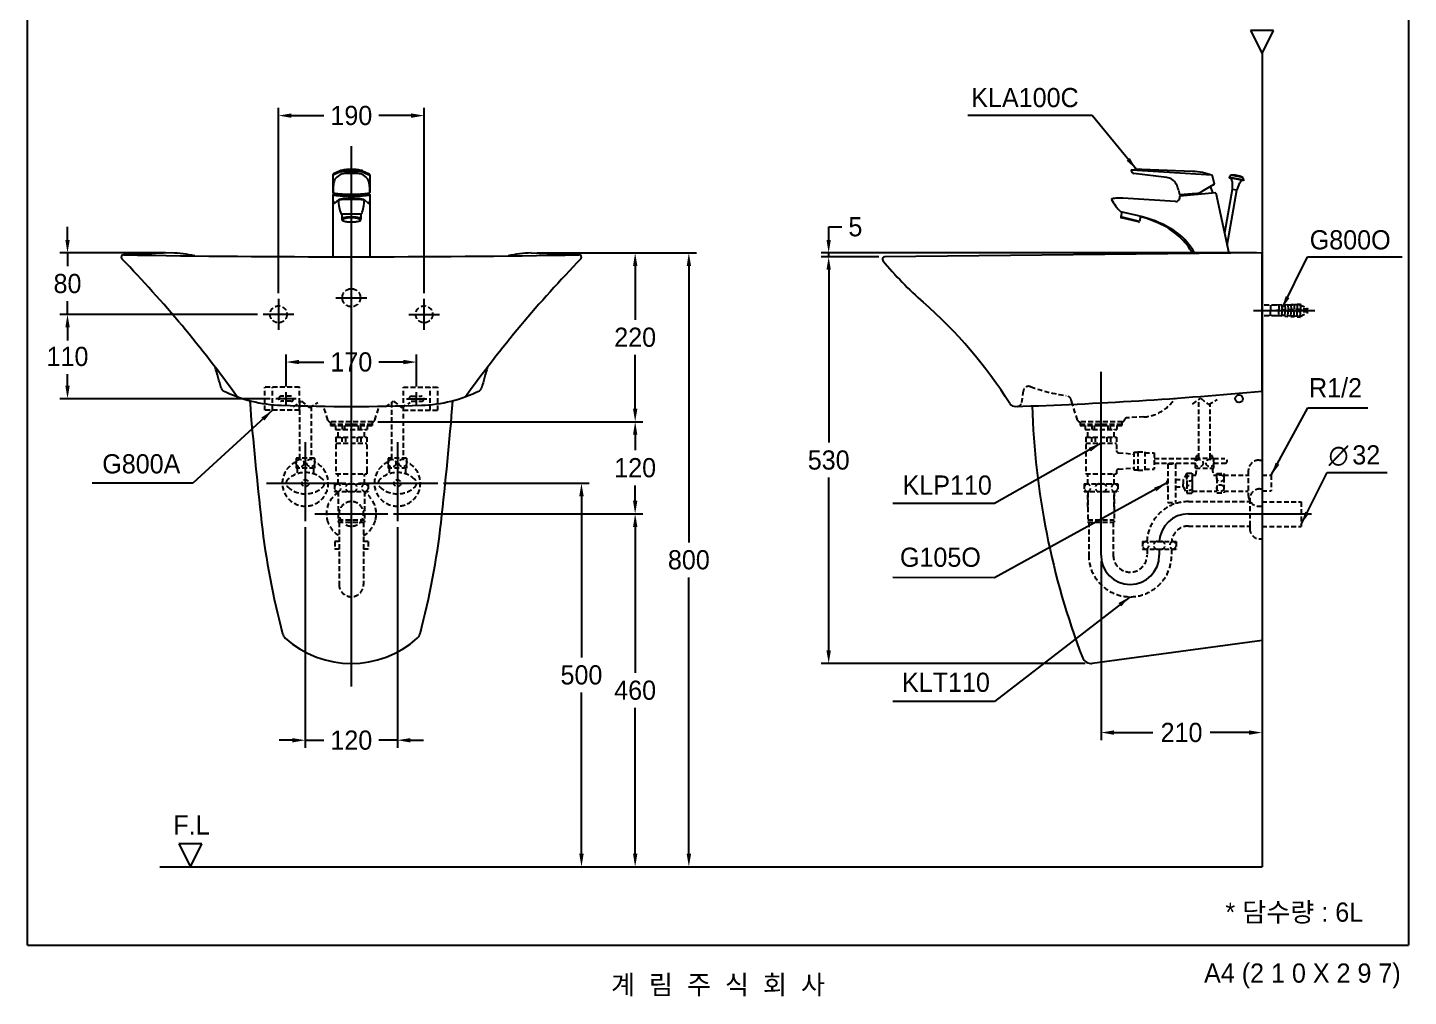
# Model space of a CAD drawing. Header units: millimetres. Extents: x 0 to 3868, y -67 to 2530.
# Drawn here: x 0 to 1800, y -67 to 1196 of the extents above; entities that cross this region are included whole.
import ezdxf
from ezdxf.enums import TextEntityAlignment as Align
from ezdxf.lldxf.tags import DXFTag

# ---------------------------------------------------------------- set-up
doc = ezdxf.new("R2010")
doc.units = ezdxf.units.MM
doc.linetypes.add('DASHED2', pattern=[9.525, 6.35, -3.175])
doc.layers.get('Defpoints').update_dxf_attribs({"color": 1})
for name, color, linetype in [('TEXT', 7, 'Continuous'), ('내부선 및 부속', 4, 'Continuous'), ('도각라인', 7, 'Continuous'), ('외형선', 3, 'Continuous'), ('점선', 6, 'DASHED2'), ('중심선', 1, 'DASHED'), ('치수선', 7, 'Continuous')]:
    doc.layers.add(name, color=color, linetype=linetype)
doc.styles.add('140911', font='HBATANG.TTF')
doc.styles.add('____', font='')
doc.styles.add('타이틀', font='H2GTRM.TTF', dxfattribs={"height": 25})
doc.styles.get('____').set_extended_font_data('굴림')
tags = doc.linetypes.add('DASHDOT', pattern=[70, 31, -13, 13, -13]).pattern_tags.tags
tags[10:11] = [DXFTag(74, 4), DXFTag(75, 0), DXFTag(340, '0'), DXFTag(46, 0.0), DXFTag(50, 0.0), DXFTag(44, 0.0), DXFTag(45, 0.0)]
tags[8:9] = [DXFTag(74, 4), DXFTag(75, 0), DXFTag(340, '0'), DXFTag(46, 0.0), DXFTag(50, 0.0), DXFTag(44, 0.0), DXFTag(45, 0.0)]
tags[6:7] = [DXFTag(74, 4), DXFTag(75, 0), DXFTag(340, '0'), DXFTag(46, 0.0), DXFTag(50, 0.0), DXFTag(44, 0.0), DXFTag(45, 0.0)]
tags[4:5] = [DXFTag(74, 4), DXFTag(75, 0), DXFTag(340, '0'), DXFTag(46, 0.0), DXFTag(50, 0.0), DXFTag(44, 0.0), DXFTag(45, 0.0)]
tags = doc.linetypes.add('DASHED', pattern=[25.72, 12.86, -12.86]).pattern_tags.tags
tags[6:7] = [DXFTag(74, 4), DXFTag(75, 0), DXFTag(340, '0'), DXFTag(46, 0.0), DXFTag(50, 0.0), DXFTag(44, 0.0), DXFTag(45, 0.0)]
tags[4:5] = [DXFTag(74, 4), DXFTag(75, 0), DXFTag(340, '0'), DXFTag(46, 0.0), DXFTag(50, 0.0), DXFTag(44, 0.0), DXFTag(45, 0.0)]
doc.dimstyles.new('MSADIM', dxfattribs={"dimtxt": 33, "dimasz": 17, "dimexe": 10, "dimexo": 7.5, "dimgap": 10, "dimtad": 0, "dimtih": 1, "dimtoh": 1, "dimdec": 0, "dimzin": 1, "dimdsep": 46, "dimtxsty": '____', "dimcen": 11.25, "dimadec": 0, "dimazin": 0, "dimtfac": 1, "dimtdec": 0, "dimtix": 1, "dimtmove": 0, "dimatfit": 3, "dimfxl": 0, "dimtolj": 1, "dimtzin": 1, "dimarcsym": 0})

# ---------------------------------------------------------------- blocks, each defined once
blk = doc.blocks.new('*D5')
at = {"layer": 'Defpoints', "color": 0, "linetype": 'Continuous'}
for p in [(187.4, 901.9), (52, 821.9), (307, 821.9)]:
    blk.add_point(p, dxfattribs=at)
at = {"layer": '치수선', "color": 0, "linetype": 'Continuous', "lineweight": -2}
for p, q in [((52, 918.9), (52, 935.9)), ((179.9, 901.9), (42, 901.9)), ((52, 901.9), (52, 884.7)), ((52, 821.9), (52, 839.1)), ((299.5, 821.9), (42, 821.9)), ((52, 804.9), (52, 787.9))]:
    blk.add_line(p, q, dxfattribs=at)
at = {"layer": '치수선', "color": 0, "linetype": 'Continuous'}
for points in [[(49.2, 918.9), (54.9, 918.9), (52, 901.9)], [(49.2, 804.9), (54.9, 804.9), (52, 821.9)]]:
    blk.add_solid(points, dxfattribs=at)
at = {"layer": '치수선', "color": 0, "linetype": 'Continuous', "insert": (52, 861.9), "char_height": 25, "attachment_point": 5, "style": '____'}
blk.add_mtext('\\A1;80', dxfattribs=at)
blk = doc.blocks.new('*D6')
at = {"layer": 'Defpoints', "color": 0, "linetype": 'Continuous'}
for p in [(656.6, 901.9), (792, 901.9), (449.8, 681.9)]:
    blk.add_point(p, dxfattribs=at)
at = {"layer": '치수선', "color": 0, "linetype": 'Continuous', "lineweight": -2}
for p, q in [((664.1, 901.9), (802, 901.9)), ((792, 884.9), (792, 814.7)), ((792, 698.9), (792, 769.1)), ((457.3, 681.9), (802, 681.9))]:
    blk.add_line(p, q, dxfattribs=at)
at = {"layer": '치수선', "color": 0, "linetype": 'Continuous'}
for points in [[(789.2, 884.9), (794.9, 884.9), (792, 901.9)], [(789.2, 698.9), (794.9, 698.9), (792, 681.9)]]:
    blk.add_solid(points, dxfattribs=at)
at = {"layer": '치수선', "color": 0, "linetype": 'Continuous', "insert": (792, 791.9), "char_height": 25, "attachment_point": 5, "style": '____'}
blk.add_mtext('\\A1;220', dxfattribs=at)
blk = doc.blocks.new('*D7')
at = {"layer": 'Defpoints', "color": 0, "linetype": 'Continuous'}
for p in [(656.6, 901.9), (471, 101.9), (862, 101.9)]:
    blk.add_point(p, dxfattribs=at)
at = {"layer": '치수선', "color": 0, "linetype": 'Continuous', "lineweight": -2}
for p, q in [((664.1, 901.9), (872, 901.9)), ((862, 884.9), (862, 524.7)), ((862, 118.9), (862, 479.1)), ((478.5, 101.9), (872, 101.9))]:
    blk.add_line(p, q, dxfattribs=at)
at = {"layer": '치수선', "color": 0, "linetype": 'Continuous'}
for points in [[(859.2, 884.9), (864.9, 884.9), (862, 901.9)], [(859.2, 118.9), (864.9, 118.9), (862, 101.9)]]:
    blk.add_solid(points, dxfattribs=at)
at = {"layer": '치수선', "color": 0, "linetype": 'Continuous', "insert": (862, 501.9), "char_height": 25, "attachment_point": 5, "style": '____'}
blk.add_mtext('\\A1;800', dxfattribs=at)
blk = doc.blocks.new('*D8')
at = {"layer": 'Defpoints', "color": 0, "linetype": 'Continuous'}
for p in [(1044.3, 896.9), (1117.3, 896.9), (1386.3, 366.9)]:
    blk.add_point(p, dxfattribs=at)
at = {"layer": '치수선', "color": 0, "linetype": 'Continuous', "lineweight": -2}
for p, q in [((1109.8, 896.9), (1034.3, 896.9)), ((1044.3, 879.9), (1044.3, 654.7)), ((1044.3, 383.9), (1044.3, 609.1)), ((1378.8, 366.9), (1034.3, 366.9))]:
    blk.add_line(p, q, dxfattribs=at)
at = {"layer": '치수선', "color": 0, "linetype": 'Continuous'}
for points in [[(1041.4, 879.9), (1047.1, 879.9), (1044.3, 896.9)], [(1041.4, 383.9), (1047.1, 383.9), (1044.3, 366.9)]]:
    blk.add_solid(points, dxfattribs=at)
at = {"layer": '치수선', "color": 0, "linetype": 'Continuous', "insert": (1044.3, 631.9), "char_height": 25, "attachment_point": 5, "style": '____'}
blk.add_mtext('\\A1;530', dxfattribs=at)
blk = doc.blocks.new('*D9')
at = {"layer": 'Defpoints', "color": 0, "linetype": 'Continuous'}
for p in [(1609.3, 901.9), (1044.3, 896.9), (1117.2, 896.9)]:
    blk.add_point(p, dxfattribs=at)
at = {"layer": '치수선', "color": 0, "linetype": 'Continuous', "lineweight": -2}
for p, q in [((1044.3, 918.9), (1044.3, 935.9)), ((1044.3, 935.9), (1061.3, 935.9)), ((1601.8, 901.9), (1034.3, 901.9)), ((1044.3, 896.9), (1044.3, 901.9)), ((1109.7, 896.9), (1034.3, 896.9)), ((1044.3, 879.9), (1044.3, 862.9))]:
    blk.add_line(p, q, dxfattribs=at)
at = {"layer": '치수선', "color": 0, "linetype": 'Continuous'}
for points in [[(1041.4, 918.9), (1047.1, 918.9), (1044.3, 901.9)], [(1041.4, 879.9), (1047.1, 879.9), (1044.3, 896.9)]]:
    blk.add_solid(points, dxfattribs=at)
at = {"layer": '치수선', "color": 0, "linetype": 'Continuous', "insert": (1079.1, 935.9), "char_height": 25, "attachment_point": 5, "style": '____'}
blk.add_mtext('\\A1;5', dxfattribs=at)
blk = doc.blocks.new('*D10')
at = {"layer": 'Defpoints', "color": 0, "linetype": 'Continuous'}
for p in [(449, 681.9), (469.5, 561.9), (792, 561.9)]:
    blk.add_point(p, dxfattribs=at)
at = {"layer": '치수선', "color": 0, "linetype": 'Continuous', "lineweight": -2}
for p, q in [((456.5, 681.9), (802, 681.9)), ((792, 664.9), (792, 644.7)), ((792, 578.9), (792, 599)), ((477, 561.9), (802, 561.9))]:
    blk.add_line(p, q, dxfattribs=at)
at = {"layer": '치수선', "color": 0, "linetype": 'Continuous'}
for points in [[(789.2, 664.9), (794.9, 664.9), (792, 681.9)], [(789.2, 578.9), (794.9, 578.9), (792, 561.9)]]:
    blk.add_solid(points, dxfattribs=at)
at = {"layer": '치수선', "color": 0, "linetype": 'Continuous', "insert": (792, 621.9), "char_height": 25, "attachment_point": 5, "style": '____'}
blk.add_mtext('\\A1;120', dxfattribs=at)
blk = doc.blocks.new('*D11')
at = {"layer": 'Defpoints', "color": 0, "linetype": 'Continuous'}
for p in [(469.5, 561.9), (579.6, 101.9), (792, 101.9)]:
    blk.add_point(p, dxfattribs=at)
at = {"layer": '치수선', "color": 0, "linetype": 'Continuous', "lineweight": -2}
for p, q in [((477, 561.9), (802, 561.9)), ((792, 544.9), (792, 354.7)), ((792, 118.9), (792, 309)), ((587.1, 101.9), (802, 101.9))]:
    blk.add_line(p, q, dxfattribs=at)
at = {"layer": '치수선', "color": 0, "linetype": 'Continuous'}
for points in [[(789.2, 544.9), (794.9, 544.9), (792, 561.9)], [(789.2, 118.9), (794.9, 118.9), (792, 101.9)]]:
    blk.add_solid(points, dxfattribs=at)
at = {"layer": '치수선', "color": 0, "linetype": 'Continuous', "insert": (792, 331.9), "char_height": 25, "attachment_point": 5, "style": '____'}
blk.add_mtext('\\A1;460', dxfattribs=at)
blk = doc.blocks.new('*D12')
at = {"layer": 'Defpoints', "color": 0, "linetype": 'Continuous'}
for p in [(534.8, 601.9), (580.7, 101.9), (722, 101.9)]:
    blk.add_point(p, dxfattribs=at)
at = {"layer": '치수선', "color": 0, "linetype": 'Continuous', "lineweight": -2}
for p, q in [((542.3, 601.9), (732, 601.9)), ((722, 584.9), (722, 374.7)), ((722, 118.9), (722, 329.1)), ((588.2, 101.9), (732, 101.9))]:
    blk.add_line(p, q, dxfattribs=at)
at = {"layer": '치수선', "color": 0, "linetype": 'Continuous'}
for points in [[(719.2, 584.9), (724.9, 584.9), (722, 601.9)], [(719.2, 118.9), (724.9, 118.9), (722, 101.9)]]:
    blk.add_solid(points, dxfattribs=at)
at = {"layer": '치수선', "color": 0, "linetype": 'Continuous', "insert": (722, 351.9), "char_height": 25, "attachment_point": 5, "style": '____'}
blk.add_mtext('\\A1;500', dxfattribs=at)
blk = doc.blocks.new('*D13')
at = {"layer": 'Defpoints', "color": 0, "linetype": 'Continuous'}
for p in [(517, 1080.9), (327, 841.9), (517, 841.9)]:
    blk.add_point(p, dxfattribs=at)
at = {"layer": '치수선', "color": 0, "linetype": 'Continuous', "lineweight": -2}
for p, q in [((327, 849.4), (327, 1090.9)), ((344, 1080.9), (386.1, 1080.9)), ((500, 1080.9), (458, 1080.9)), ((517, 849.4), (517, 1090.9))]:
    blk.add_line(p, q, dxfattribs=at)
at = {"layer": '치수선', "color": 0, "linetype": 'Continuous'}
for points in [[(344, 1083.7), (344, 1078), (327, 1080.9)], [(500, 1083.7), (500, 1078), (517, 1080.9)]]:
    blk.add_solid(points, dxfattribs=at)
at = {"layer": '치수선', "color": 0, "linetype": 'Continuous', "insert": (422, 1080.9), "char_height": 25, "attachment_point": 5, "style": '____'}
blk.add_mtext('\\A1;190', dxfattribs=at)
blk = doc.blocks.new('*D14')
at = {"layer": 'Defpoints', "color": 0, "linetype": 'Continuous'}
for p in [(362, 552.2), (482, 552.2), (482, 266.9)]:
    blk.add_point(p, dxfattribs=at)
at = {"layer": '치수선', "color": 0, "linetype": 'Continuous', "lineweight": -2}
for p, q in [((362, 544.7), (362, 256.9)), ((482, 544.7), (482, 256.9)), ((345, 266.9), (328, 266.9)), ((362, 266.9), (386.1, 266.9)), ((482, 266.9), (458, 266.9)), ((499, 266.9), (516, 266.9))]:
    blk.add_line(p, q, dxfattribs=at)
at = {"layer": '치수선', "color": 0, "linetype": 'Continuous'}
for points in [[(345, 269.7), (345, 264), (362, 266.9)], [(499, 269.7), (499, 264), (482, 266.9)]]:
    blk.add_solid(points, dxfattribs=at)
at = {"layer": '치수선', "color": 0, "linetype": 'Continuous', "insert": (422, 266.9), "char_height": 25, "attachment_point": 5, "style": '____'}
blk.add_mtext('\\A1;120', dxfattribs=at)
blk = doc.blocks.new('*D15')
at = {"layer": 'Defpoints', "color": 0, "linetype": 'Continuous'}
for p in [(1399.3, 507.9), (1609.3, 396.9), (1609.3, 276.9)]:
    blk.add_point(p, dxfattribs=at)
at = {"layer": '치수선', "color": 0, "linetype": 'Continuous', "lineweight": -2}
for p, q in [((1399.3, 500.4), (1399.3, 266.9)), ((1609.3, 389.4), (1609.3, 266.9)), ((1416.3, 276.9), (1467, 276.9)), ((1592.3, 276.9), (1541.6, 276.9))]:
    blk.add_line(p, q, dxfattribs=at)
at = {"layer": '치수선', "color": 0, "linetype": 'Continuous'}
for points in [[(1416.3, 279.7), (1416.3, 274), (1399.3, 276.9)], [(1592.3, 279.7), (1592.3, 274), (1609.3, 276.9)]]:
    blk.add_solid(points, dxfattribs=at)
at = {"layer": '치수선', "color": 0, "linetype": 'Continuous', "insert": (1504.3, 276.9), "char_height": 25, "attachment_point": 5, "style": '____'}
blk.add_mtext('\\A1;210', dxfattribs=at)
blk = doc.blocks.new('*D16')
at = {"layer": 'Defpoints', "color": 0, "linetype": 'Continuous'}
for p in [(507, 759.7), (337, 720.4), (507, 720.4)]:
    blk.add_point(p, dxfattribs=at)
at = {"layer": '치수선', "color": 0, "linetype": 'Continuous', "lineweight": -2}
for p, q in [((337, 727.9), (337, 769.7)), ((354, 759.7), (386.1, 759.7)), ((490, 759.7), (458, 759.7)), ((507, 727.9), (507, 769.7))]:
    blk.add_line(p, q, dxfattribs=at)
at = {"layer": '치수선', "color": 0, "linetype": 'Continuous'}
for points in [[(354, 762.6), (354, 756.9), (337, 759.7)], [(490, 762.6), (490, 756.9), (507, 759.7)]]:
    blk.add_solid(points, dxfattribs=at)
at = {"layer": '치수선', "color": 0, "linetype": 'Continuous', "insert": (422, 759.7), "char_height": 25, "attachment_point": 5, "style": '____'}
blk.add_mtext('\\A1;170', dxfattribs=at)
blk = doc.blocks.new('*D17')
at = {"layer": 'Defpoints', "color": 0, "linetype": 'Continuous'}
for p in [(307, 821.9), (52, 711.9), (323.5, 711.9)]:
    blk.add_point(p, dxfattribs=at)
at = {"layer": '치수선', "color": 0, "linetype": 'Continuous', "lineweight": -2}
for p, q in [((299.5, 821.9), (42, 821.9)), ((52, 804.9), (52, 789.7)), ((52, 728.9), (52, 744)), ((316, 711.9), (42, 711.9))]:
    blk.add_line(p, q, dxfattribs=at)
at = {"layer": '치수선', "color": 0, "linetype": 'Continuous'}
for points in [[(49.2, 804.9), (54.9, 804.9), (52, 821.9)], [(49.2, 728.9), (54.9, 728.9), (52, 711.9)]]:
    blk.add_solid(points, dxfattribs=at)
at = {"layer": '치수선', "color": 0, "linetype": 'Continuous', "insert": (52, 766.9), "char_height": 25, "attachment_point": 5, "style": '____'}
blk.add_mtext('\\A1;110', dxfattribs=at)

msp = doc.modelspace()

# ---------------------------------------------------------------- linework, layer by layer
at = {"layer": '내부선 및 부속', "linetype": 'Continuous'}
for p, q in [((407.6, 1008.9), (398.9, 1005.2)), ((409.5, 1009.4), (408.5, 1009.2)), ((434.6, 1009.4), (435.6, 1009.2)), ((436.4, 1008.9), (445.1, 1005.2)), ((1438.7, 1009.2), (1438.9, 1008.2)), ((1438.7, 1009.2), (1438.9, 1008.2)), ((1543.8, 1003.3), (1439.3, 1009.8)), ((1518.7, 1008), (1452.4, 1010.8)), ((407, 1007.2), (398, 1003.4)), ((398, 1003.8), (398, 980.8)), ((408.5, 1004.4), (403.1, 1000.7)), ((435.6, 1004.4), (440.9, 1000.7)), ((437, 1007.2), (446, 1003.4)), ((446, 1003.8), (446, 980.8)), ((446.1, 1004.3), (446.1, 1004.3)), ((1484.9, 1000.3), (1441.9, 1005.6)), ((1546.2, 990.9), (1530.6, 981.8)), ((1544.3, 1003), (1546.6, 991.9)), ((1566.4, 999.6), (1566.6, 1000.6)), ((1585.1, 996.3), (1566.4, 999.6)), ((1568.7, 1003.2), (1566.6, 1000.6)), ((1566.6, 1000.6), (1585.3, 997.3)), ((1584.1, 1000.4), (1568.7, 1003.2)), ((1570.1, 995.2), (1570.1, 985.2)), ((1576.7, 984), (1580.1, 993.4)), ((1585.3, 997.3), (1584.1, 1000.4)), ((1585.3, 997.3), (1585.1, 996.3)), ((398, 978.1), (398, 896.9)), ((398.4, 988.5), (398.2, 981.1)), ((402.1, 978.7), (402, 978.2)), ((441.9, 978.7), (442, 978.2)), ((445.6, 988.5), (445.8, 981.1)), ((446, 978.1), (446, 896.9)), ((1496.4, 969.1), (1427.8, 973.3)), ((1500.4, 983.7), (1501.5, 978.5)), ((1549.1, 980.2), (1502, 976.1)), ((1523.4, 979.5), (1502.5, 977.7)), ((1505.8, 978), (1505.6, 976.4)), ((1549.1, 980.2), (1565.9, 901.4)), ((1570.4, 984.7), (1560.3, 927.7)), ((1563.6, 912), (1576.3, 983.7)), ((1570.1, 985.2), (1576.7, 984)), ((1576.3, 983.7), (1570.4, 984.7)), ((398, 970.4), (398.6, 968.1)), ((405.1, 971.1), (399.9, 966.6)), ((405.1, 971), (405.1, 971)), ((439, 971.1), (444.1, 966.6)), ((446, 970.4), (445.4, 968.1)), ((1424.7, 955.7), (1447.7, 950.5)), ((1426.6, 955.2), (1425.1, 948.8)), ((408.5, 953), (435.5, 953)), ((409.5, 953), (409.5, 945.8)), ((434.5, 953), (434.5, 945.8)), ((1449.4, 943), (1425.1, 948.8)), ((1448.2, 942.3), (1425.8, 947.6)), ((1450.9, 949.4), (1449.4, 943))]:
    msp.add_line(p, q, dxfattribs=at)
for centre, radius, start, end in [((409.6, 1004.3), 5, 95.3932, 113.3083), ((415.2, 953.1), 55, 92.2406, 96.7897), ((418.5, 909.7), 100, 91.5446, 95.3932), ((422, 955.9), 55, 76.8183, 103.1809), ((422, 778.2), 230, 87.7594, 92.2406), ((422, 779.8), 230, 88.4554, 91.5446), ((425.5, 909.7), 100, 84.6068, 88.4554), ((428.9, 953.1), 55, 83.2103, 87.7594), ((434.5, 1004.3), 5, 66.6917, 84.6068), ((1439.2, 1009.3), 0.5, 86.4858, 191.9893), ((1444.2, 1011.1), 6, 209.1784, 247.5581), ((1450.1, 955.9), 55, 87.5996, 101.5392), ((1515, 918.1), 90, 71.1994, 87.5996), ((399.5, 1003.8), 1.5, 113.3083, 180), ((423.4, 987.8), 25, 158.0927, 178.453), ((407.6, 994.1), 8, 124.4059, 158.0927), ((409.4, 1001.7), 6, 96.7897, 113.2812), ((409.3, 1003.2), 1.5, 108.543, 124.2891), ((411.1, 998), 7, 100.1745, 108.543), ((415.1, 975.3), 30, 94.1551, 100.1745), ((422, 880.6), 125, 85.8449, 94.1551), ((428.9, 975.3), 30, 79.8255, 85.8449), ((433, 998), 7, 71.457, 79.8255), ((434.7, 1003.2), 1.5, 55.7109, 71.457), ((434.7, 1001.7), 6, 66.7188, 83.2103), ((436.4, 994.1), 8, 21.9073, 55.5941), ((420.7, 987.8), 25, 1.547, 21.9073), ((444.5, 1003.8), 1.5, 0, 66.6917), ((1482.9, 983.9), 16.5, 28.2146, 82.9494), ((1471, 977.5), 30, 11.9959, 28.2146), ((1543.8, 1002.8), 0.5, 11.9817, 86.4858), ((1545.7, 991.7), 1, 300.2836, 11.9817), ((1565.6, 995.2), 4.5, 0, 79.4326), ((1571.7, 975.3), 28, 63.7469, 96.2531), ((1584.4, 991.9), 4.5, 80.5674, 160), ((399, 981.1), 1, 180, 254.0525), ((399.5, 980.8), 1.5, 180, 249.4721), ((398.2, 978.1), 0.2, 136.2221, 228.3459), ((398.8, 977.6), 1, 111.0535, 136.2221), ((399.1, 979.1), 1.5, 228.3459, 252.2151), ((401.7, 970.1), 9, 99.1281, 111.0535), ((402.8, 990.5), 13.5, 252.2151, 261.0313), ((404.5, 1000.3), 21, 254.0525, 263.4222), ((402.9, 989.7), 11, 249.4721, 260.2749), ((409.2, 1031.5), 55, 261.0313, 264.8696), ((407.8, 1018.3), 40, 260.2749, 264.2507), ((402.3, 978.2), 0.3, 169.9536, 239.9712), ((415.8, 1097.9), 119.2, 263.4222, 267.2417), ((403.5, 980.2), 2.6, 239.9712, 254.4503), ((406.5, 991.2), 14, 254.4503, 262.0238), ((415.8, 1097.9), 120, 264.2507, 267.2417), ((415.5, 1101.3), 125, 264.8696, 267.0002), ((413.6, 1041.7), 65, 262.0238, 266.4296), ((421.5, 908.4), 65, 93.1311, 103.8428), ((422, 1226.1), 250, 267.0002, 272.9998), ((422, 1176.4), 200, 266.4296, 273.5704), ((422, 1227.7), 249.2, 267.2417, 272.7583), ((422, 1227.7), 250, 267.2417, 272.7583), ((422, 772.3), 200, 86.5569, 93.4431), ((422, 898.4), 75, 86.8689, 93.1311), ((422.6, 908.4), 65, 76.1572, 86.8689), ((428.3, 1097.9), 119.2, 272.7583, 276.5778), ((428.3, 1097.9), 120, 272.7583, 275.7493), ((430.4, 1041.7), 65, 273.5704, 277.9762), ((428.6, 1101.3), 125, 272.9998, 275.1304), ((437.5, 991.2), 14, 277.9762, 285.5497), ((434.8, 1031.5), 55, 275.1304, 278.9687), ((436.3, 1018.3), 40, 275.7493, 279.7251), ((440.6, 980.2), 2.6, 285.5497, 300.0288), ((439.5, 1000.3), 21, 276.5778, 285.9475), ((441.7, 978.2), 0.3, 300.0288, 10.0464), ((441.2, 989.7), 11, 279.7251, 290.5279), ((441.3, 990.5), 13.5, 278.9687, 287.7849), ((442.4, 970.1), 9, 68.9465, 80.9594), ((444.5, 980.8), 1.5, 290.5279, 0), ((445, 981.1), 1, 285.9475, 0), ((445, 979.1), 1.5, 287.7849, 311.6541), ((445.2, 977.6), 1, 43.7779, 68.9465), ((445.8, 978.1), 0.2, 311.6541, 43.7779), ((1413.4, 971.8), 0.5, 103.0592, 208.5179), ((1422.3, 933.4), 40, 92.3052, 103.0592), ((1423.5, 903.4), 70, 86.5, 92.3052), ((1496.7, 974.5), 5.5, 266.5, 16.1395), ((1502.4, 978.7), 1, 191.996, 274.8896), ((1522, 996.5), 17, 274.8889, 300.2836), ((1518.4, 972.6), 28, 14.996, 33.9058), ((1570.6, 985.2), 0.5, 180, 254.6668), ((1576.2, 984.2), 0.5, 265.3332, 340), ((403.5, 969.3), 5, 194.7819, 211.2271), ((399.6, 967), 0.5, 211.2271, 310.757), ((406.4, 969.5), 2, 99.9642, 130.7567), ((405.6, 970.8), 0.5, 123.3079, 181.9444), ((406.1, 968.5), 2.5, 97.9387, 113.4878), ((463.1, 972.7), 58, 181.9444, 199.938), ((411, 933.3), 38, 92.986, 97.9387), ((412.1, 937), 35, 93.4431, 99.9642), ((422, 721.6), 250, 87.014, 92.986), ((431.9, 937), 35, 80.0358, 86.5569), ((433.1, 933.3), 38, 82.0613, 87.014), ((381, 972.7), 58, 340.062, 358.0556), ((437.6, 969.5), 2, 49.2433, 80.0358), ((438, 968.5), 2.5, 66.5122, 82.0613), ((438.5, 970.8), 0.5, 358.0556, 56.6921), ((444.4, 967), 0.5, 229.243, 328.7729), ((440.6, 969.3), 5, 328.7729, 345.2181), ((1476.2, 1006), 72, 208.5179, 224.3204), ((410.5, 945.8), 1, 129.2743, 191.0574), ((411.5, 946), 2, 191.0574, 233.692), ((413.1, 942.7), 5, 107.7072, 129.2743), ((413.9, 949.2), 6, 233.692, 248.3072), ((411.2, 944.9), 0.7, 131.0987, 220.8647), ((412.6, 946.1), 2.5, 220.8647, 244.9279), ((414.1, 941.7), 5, 106.1239, 131.0987), ((418.8, 924.6), 24, 96.3133, 107.7072), ((416.6, 954.7), 12, 244.9279, 260.5745), ((416.1, 954.8), 12, 248.3072, 256.1217), ((419.6, 922.5), 25, 95.5326, 106.1239), ((420.2, 971.3), 29, 256.1217, 265.5679), ((422, 987.3), 45, 260.5745, 279.4255), ((422, 895.8), 53, 83.6867, 96.3133), ((422, 897.6), 50, 84.4674, 95.5326), ((422, 995.2), 53, 265.5679, 270), ((422, 995.2), 53, 270, 274.4321), ((423.9, 971.3), 29, 274.4321, 283.8783), ((424.4, 922.5), 25, 73.8761, 84.4674), ((425.2, 924.6), 24, 72.2928, 83.6867), ((427.4, 954.7), 12, 279.4255, 295.0721), ((428, 954.8), 12, 283.8783, 291.6928), ((430, 941.7), 5, 48.9013, 73.8761), ((430.2, 949.2), 6, 291.6928, 306.308), ((431, 942.7), 5, 50.7257, 72.2928), ((431.5, 946.1), 2.5, 295.0721, 319.1353), ((432.8, 944.9), 0.7, 319.1353, 48.9013), ((432.5, 946), 2, 306.308, 348.9426), ((433.5, 945.8), 1, 348.9426, 50.7257), ((1426.1, 948.6), 1, 166.6114, 256.6114), ((1414.4, 804.2), 150, 59.3434, 77.2041), ((1448.4, 943.2), 1, 256.6114, 346.6114), ((1402.4, 781.2), 175, 64.5224, 73.8978), ((1436.8, 853.4), 95, 30.0105, 64.5224), ((1449.1, 862.7), 82, 27.8443, 59.3434)]:
    msp.add_arc(centre, radius, start, end, dxfattribs=at)
msp.add_open_spline([(435.5, 1004.5), (435.5, 1004.5), (435.5, 1004.5)], degree=2, dxfattribs=at)
at = {"layer": '도각라인'}
for p, q in [((0, 0), (0, 2530)), ((1800, 2530), (1800, 0)), ((0, 0), (1800, 0))]:
    msp.add_line(p, q, dxfattribs=at)
at = {"layer": '외형선', "linetype": 'Continuous'}
for p, q in [((1624.3, 1191.8), (1594.3, 1191.8)), ((1594.3, 1191.8), (1609.3, 1161.8)), ((1609.3, 1161.8), (1624.3, 1191.8)), ((1609.3, 1161.8), (1609.3, 101.9)), ((187.4, 901.9), (124.9, 899.4)), ((656.6, 901.9), (719.1, 899.4)), ((1609.3, 901.9), (1117.2, 896.9)), ((1609.3, 721.9), (1609.3, 901.9)), ((1609.3, 741.9), (1609.3, 396.9)), ((1609.3, 396.9), (1387.9, 367)), ((227.3, 131.9), (197.3, 131.9)), ((197.3, 131.9), (212.3, 101.9)), ((212.3, 101.9), (227.3, 131.9)), ((172.3, 101.9), (1609.3, 101.9)), ((172.3, 101.9), (212.3, 101.9)), ((282.2, 101.9), (1609.3, 101.9))]:
    msp.add_line(p, q, dxfattribs=at)
msp.add_circle((1579.3, 711.9), 5, dxfattribs=at)
for centre, radius, start, end in [((187.5, 898.9), 3, 89.0583, 92.2914), ((185.3, 761.9), 140, 76.5513, 89.0583), ((658.8, 761.9), 140, 90.9417, 103.4486), ((656.5, 898.9), 3, 87.7078, 90.9417), ((125, 896.4), 3, 90, 224.084), ((-1026.4, -218.9), 1600, 35.6904, 44.084), ((422, 18571.1), 17674.2, 269.03676, 270.96324), ((1870.5, -218.9), 1600, 135.916, 144.3096), ((719, 896.4), 3, 315.916, 90), ((1117.3, 893.9), 3, 90, 219.2398), ((1463.5, 1176.6), 450, 219.2398, 228.8786), ((772.9, 385.6), 600, 32.2264, 48.8786), ((-502.6, 529.1), 780, 14.5946, 16.6938), ((1346.7, 529.1), 780, 163.3062, 165.4054), ((257, 726.9), 5, 194.5946, 243.7172), ((336.7, 888.3), 185, 243.7172, 268.1308), ((507.3, 888.3), 185, 271.8692, 296.2828), ((587, 726.9), 5, 296.2828, 345.4054), ((1132.2, 5799.5), 5100, 271.745, 275.3674), ((5273.1, 1114.6), 5000, 184.6492, 186.4744), ((422, 3501.9), 2800, 268.1308, 271.8692), ((-4429.1, 1114.6), 5000, 353.5256, 355.3508), ((1287.3, 709.9), 8, 212.2264, 271.745), ((2309.2, 731.4), 1000, 181.6524, 200.9065), ((1298.6, 663.6), 1000, 186.4744, 194.9416), ((-454.6, 663.6), 1000, 345.0584, 353.5256), ((344, 408.9), 12, 194.9416, 227.925), ((422, 495.3), 128.4, 227.925, 312.075), ((500, 408.9), 12, 312.075, 345.0584), ((1386.3, 378.9), 12, 200.9065, 277.6894)]:
    msp.add_arc(centre, radius, start, end, dxfattribs=at)
at = {"layer": '점선'}
for p, q in [((1627.9, 833.9), (1609.3, 833.9)), ((1620.3, 833.9), (1620.3, 826.9)), ((1634.9, 834.2), (1627.9, 833.9)), ((1669.2, 829), (1628.1, 826.9)), ((1658.9, 834.5), (1630.9, 833)), ((1630.9, 834), (1631.3, 827)), ((1634.9, 834.2), (1635.3, 827.2)), ((1638.9, 834.4), (1642.9, 834.7)), ((1638.9, 834.4), (1639.3, 827.5)), ((1642.9, 834.7), (1643.2, 827.7)), ((1646.9, 834.9), (1650.9, 835.1)), ((1646.9, 834.9), (1647.2, 827.9)), ((1650.9, 835.1), (1651.2, 828.1)), ((1654.9, 835.3), (1658.9, 835.5)), ((1654.9, 835.3), (1655.2, 828.3)), ((1662.3, 826.9), (1657.2, 828.4)), ((1658.9, 835.5), (1659.2, 828.5)), ((1658.9, 834.5), (1669.2, 829)), ((1627.9, 819.9), (1609.3, 819.9)), ((1620.3, 819.9), (1620.3, 826.9)), ((1634.9, 819.5), (1627.9, 819.9)), ((1669.2, 824.7), (1628.1, 826.9)), ((1630.9, 819.7), (1631.3, 826.7)), ((1658.9, 819.2), (1630.9, 820.7)), ((1634.9, 819.5), (1635.3, 826.5)), ((1638.9, 819.3), (1639.3, 826.3)), ((1638.9, 819.3), (1642.9, 819.1)), ((1642.9, 819.1), (1643.2, 826.1)), ((1646.9, 818.9), (1647.2, 825.9)), ((1646.9, 818.9), (1650.9, 818.7)), ((1650.9, 818.7), (1651.2, 825.7)), ((1654.9, 818.5), (1655.2, 825.4)), ((1654.9, 818.5), (1658.9, 818.2)), ((1662.3, 826.9), (1657.2, 825.3)), ((1658.9, 818.2), (1659.2, 825.2)), ((1658.9, 819.2), (1669.2, 824.7)), ((309.3, 696.9), (309.3, 726.9)), ((354.3, 726.9), (309.3, 726.9)), ((319.3, 696.9), (319.3, 726.9)), ((354.3, 696.9), (354.3, 726.9)), ((489.8, 696.9), (489.8, 726.9)), ((489.8, 726.9), (534.8, 726.9)), ((524.8, 696.9), (524.8, 726.9)), ((534.8, 696.9), (534.8, 726.9)), ((1298, 722.2), (1295.7, 707.1)), ((343.5, 715.1), (330.5, 715.1)), ((343.5, 708.6), (330.5, 708.6)), ((346.5, 701.2), (357.1, 708.7)), ((354.5, 706.9), (354.5, 634.6)), ((357.1, 708.7), (367.2, 700.5)), ((367.2, 700.5), (378.5, 707)), ((391.4, 684), (385.8, 702.1)), ((452.7, 684), (458.2, 702.1)), ((466.5, 701.2), (477.1, 708.7)), ((474.5, 706.9), (474.5, 634.6)), ((477.1, 708.7), (487.2, 700.5)), ((487.2, 700.5), (498.5, 707)), ((500.5, 715.1), (513.5, 715.1)), ((500.5, 708.6), (513.5, 708.6)), ((1362.3, 704.7), (1360.5, 710.5)), ((1368.6, 684), (1362.3, 704.7)), ((1518.7, 705), (1529.3, 712.5)), ((1526.8, 634.6), (1526.8, 710.7)), ((1529.3, 712.5), (1539.4, 704.4)), ((1539.4, 704.4), (1550.7, 710.9)), ((1541.8, 634.6), (1541.8, 705.7)), ((354.3, 696.9), (309.3, 696.9)), ((369.5, 701.9), (369.5, 634.6)), ((452.7, 684), (452.9, 684.9)), ((489.5, 701.9), (489.5, 634.6)), ((489.8, 696.9), (534.8, 696.9)), ((1429.9, 684), (1430.2, 684.9)), ((1455.3, 688.3), (1432.9, 687)), ((449.8, 681.9), (394.2, 681.9)), ((395, 681.9), (395, 676.9)), ((395, 678.9), (449, 678.9)), ((395, 676.9), (449, 676.9)), ((401.5, 676.9), (401.5, 671.9)), ((401.5, 671.9), (442.5, 671.9)), ((405, 661.9), (405, 671.9)), ((410, 676.9), (410, 671.9)), ((413, 676.9), (413, 671.9)), ((431, 676.9), (431, 671.9)), ((434, 676.9), (434, 671.9)), ((439, 661.9), (439, 671.9)), ((442.5, 676.9), (442.5, 671.9)), ((449, 681.9), (449, 676.9)), ((1427.1, 681.9), (1371.5, 681.9)), ((1372.3, 681.9), (1372.3, 676.9)), ((1372.3, 678.9), (1426.3, 678.9)), ((1372.3, 676.9), (1426.3, 676.9)), ((1378.8, 676.9), (1378.8, 671.9)), ((1378.8, 671.9), (1419.8, 671.9)), ((1382.3, 661.9), (1382.3, 671.9)), ((1387.3, 676.9), (1387.3, 671.9)), ((1390.3, 676.9), (1390.3, 671.9)), ((1408.3, 676.9), (1408.3, 671.9)), ((1411.3, 676.9), (1411.3, 671.9)), ((1416.3, 661.9), (1416.3, 671.9)), ((1419.8, 676.9), (1419.8, 671.9)), ((1426.3, 681.9), (1426.3, 676.9)), ((402, 661.9), (402, 613.9)), ((402, 661.9), (442, 661.9)), ((402, 653.9), (442, 653.9)), ((409.5, 661.9), (409.5, 653.9)), ((414.5, 661.9), (414.5, 653.9)), ((429.5, 661.9), (429.5, 653.9)), ((434.5, 661.9), (434.5, 653.9)), ((442, 661.9), (442, 617.1)), ((1379.3, 661.9), (1379.3, 613.9)), ((1379.3, 661.9), (1419.3, 661.9)), ((1379.3, 653.9), (1419.3, 653.9)), ((1386.8, 661.9), (1386.8, 653.9)), ((1391.8, 661.9), (1391.8, 653.9)), ((1406.8, 661.9), (1406.8, 653.9)), ((1411.8, 661.9), (1411.8, 653.9)), ((1419.3, 661.9), (1419.3, 644.6)), ((350, 634.6), (350, 621.6)), ((374, 634.6), (350, 634.6)), ((374, 634.6), (374, 621.6)), ((470, 634.6), (470, 621.6)), ((494, 634.6), (470, 634.6)), ((494, 634.6), (494, 621.6)), ((1422, 641.6), (1442.3, 639.9)), ((1442.3, 642.4), (1442.3, 619.4)), ((1442.3, 642.4), (1447.3, 642.4)), ((1447.3, 642.9), (1447.3, 618.9)), ((1447.3, 642.9), (1456.3, 642.9)), ((1456.3, 642.9), (1456.3, 618.9)), ((1456.3, 641.6), (1468.8, 641.6)), ((1468.8, 641.6), (1468.8, 620.1)), ((1468.8, 633.9), (1522.3, 633.9)), ((1522.3, 634.6), (1546.3, 634.6)), ((1522.3, 621.6), (1522.3, 634.6)), ((1523.8, 634.6), (1523.8, 637.4)), ((1526.8, 637.4), (1523.8, 637.4)), ((1544.8, 637.4), (1541.8, 637.4)), ((1544.8, 634.6), (1544.8, 637.4)), ((1546.3, 621.6), (1546.3, 634.6)), ((1546.3, 633.9), (1560.8, 633.9)), ((1605.3, 631.9), (1609.3, 631.9)), ((374, 621.6), (350, 621.6)), ((351.5, 621.6), (351.5, 614.2)), ((372.5, 621.6), (372.5, 614.2)), ((402, 613.9), (442, 613.9)), ((405, 600.9), (405, 613.9)), ((439, 600.9), (439, 613.9)), ((442, 617.1), (442, 613.9)), ((494, 621.6), (470, 621.6)), ((471.5, 621.6), (471.5, 614.2)), ((492.5, 621.6), (492.5, 614.2)), ((1379.3, 613.9), (1419.3, 613.9)), ((1382.3, 600.6), (1382.3, 613.9)), ((1416.3, 600.6), (1416.3, 613.9)), ((1419.3, 617.1), (1419.3, 613.9)), ((1422, 620.1), (1442.3, 621.9)), ((1442.3, 619.4), (1447.3, 619.4)), ((1447.3, 618.9), (1456.3, 618.9)), ((1456.3, 620.1), (1468.8, 620.1)), ((1468.8, 627.9), (1522.3, 627.9)), ((1486.3, 626.9), (1496.3, 626.9)), ((1486.3, 626.9), (1486.3, 597.4)), ((1496.3, 626.9), (1496.3, 598.9)), ((1511.3, 614.9), (1506.3, 606.6)), ((1511.3, 614.9), (1518.3, 614.9)), ((1511.3, 614.9), (1511.3, 602.1)), ((1518.3, 614.9), (1518.3, 603.4)), ((1518.3, 612.1), (1522.8, 612.1)), ((1522.3, 621.6), (1546.3, 621.6)), ((1522.8, 612.1), (1524.3, 621.6)), ((1544.3, 621.6), (1545.8, 612.1)), ((1545.8, 612.1), (1550.3, 612.1)), ((1546.3, 627.9), (1560.8, 627.9)), ((1550.3, 614.4), (1559.3, 614.4)), ((1550.3, 608.4), (1550.3, 614.4)), ((1559.3, 614.4), (1559.3, 609.3)), ((1559.3, 612.1), (1591.3, 612.1)), ((1591.3, 617.9), (1591.3, 585.9)), ((1591.3, 612.1), (1591.3, 610.8)), ((1609.3, 612.4), (1621.3, 612.4)), ((1621.3, 612.4), (1621.3, 591.9)), ((400, 600.9), (444, 600.9)), ((400, 600.9), (400, 590.9)), ((444, 600.9), (444, 590.9)), ((1377.3, 600.9), (1407.6, 600.9)), ((1377.3, 600.9), (1377.3, 590.9)), ((1407.6, 600.9), (1421.3, 600.9)), ((1421.3, 600.9), (1421.3, 590.9)), ((1486.3, 596.6), (1486.3, 597.4)), ((1486.3, 596.6), (1486.3, 576.9)), ((1496.3, 606.6), (1506.3, 606.6)), ((1496.3, 598.9), (1496.3, 576.9)), ((1496.3, 597.1), (1506.3, 597.1)), ((1506.3, 606.6), (1506.3, 601.1)), ((1506.3, 597.1), (1506.3, 601.1)), ((1506.3, 597.1), (1511.3, 588.9)), ((1511.3, 602.1), (1511.3, 588.9)), ((1518.3, 603.4), (1518.3, 588.9)), ((1550.3, 608.4), (1550.3, 589.4)), ((1559.3, 609.3), (1559.3, 589.4)), ((1606.3, 594.4), (1609.3, 594.4)), ((400, 590.9), (444, 590.9)), ((405, 590.9), (405, 550.9)), ((439, 590.9), (439, 550.9)), ((1377.3, 590.9), (1384.8, 590.9)), ((1382.3, 570.9), (1382.3, 591.1)), ((1382.3, 589.7), (1382.3, 590.9)), ((1382.3, 589.7), (1382.3, 550.9)), ((1384.8, 590.9), (1421.3, 590.9)), ((1416.3, 570.9), (1416.3, 591.1)), ((1416.3, 590.9), (1416.3, 550.9)), ((1486.3, 576.9), (1496.3, 576.9)), ((1511.3, 588.9), (1518.3, 588.9)), ((1513.2, 577.9), (1593.3, 577.9)), ((1518.3, 591.6), (1550.3, 591.6)), ((1550.3, 589.4), (1559.3, 589.4)), ((1559.3, 591.6), (1591.3, 591.6)), ((1593.3, 581.4), (1593.3, 545.9)), ((1609.3, 591.9), (1621.3, 591.9)), ((1609.3, 577.4), (1660.3, 577.4)), ((1660.3, 577.4), (1660.3, 545.4)), ((1605.3, 571.9), (1609.3, 571.9)), ((405, 553.9), (439, 553.9)), ((405, 550.9), (439, 550.9)), ((406, 550.9), (406, 469.9)), ((438, 550.9), (438, 469.9)), ((1382.3, 553.9), (1416.3, 553.9)), ((1382.3, 550.9), (1416.3, 550.9)), ((1383.3, 550.9), (1383.3, 507.9)), ((1415.3, 550.9), (1415.3, 507.9)), ((1513.2, 545.9), (1593.3, 545.9)), ((1593.3, 545.9), (1593.3, 542.4)), ((1609.3, 545.4), (1660.3, 545.4)), ((400.3, 525.9), (400.3, 515.9)), ((406, 525.9), (400.3, 525.9)), ((443.8, 525.9), (438, 525.9)), ((443.8, 525.9), (443.8, 515.9)), ((1453.3, 525.9), (1497.3, 525.9)), ((1453.3, 525.9), (1453.3, 515.9)), ((1459.3, 525.9), (1459.3, 527)), ((1497.3, 525.9), (1497.3, 515.9)), ((1606.3, 529.4), (1609.3, 529.4)), ((406, 515.9), (400.3, 515.9)), ((443.8, 515.9), (438, 515.9)), ((1453.3, 515.9), (1497.3, 515.9)), ((1459.3, 515.9), (1459.3, 507.9)), ((1491.3, 515.9), (1491.3, 507.9))]:
    msp.add_line(p, q, dxfattribs=at)
for centre, radius in [((422, 843.6), 11.8), ((327, 821.9), 11), ((517, 821.9), 11), ((355.1, 628), 5), ((369, 628.3), 5), ((475.1, 628), 5), ((489, 628.3), 5), ((1527.3, 628), 5), ((1541.3, 628.3), 5), ((1554.8, 608.4), 4.5), ((362, 601.9), 4.5), ((482, 601.9), 4.5), ((1514.8, 607.9), 3.5), ((1514.8, 595.9), 3.5), ((1554.8, 595.4), 4.5)]:
    msp.add_circle(centre, radius, dxfattribs=at)
for centre, radius, start, end in [((1304.9, 721.1), 7, 69.1498, 171.6151), ((1379.3, 916.5), 202, 249.1498, 262.7633), ((330.5, 711.9), 3.25, 90, 270), ((343.5, 711.9), 3.25, 270, 90), ((500.5, 711.9), 3.25, 90, 270), ((513.5, 711.9), 3.25, 270, 90), ((1289.8, 707.9), 6, 271.7729, 351.6151), ((1352.8, 708.1), 8, 17.0825, 82.7633), ((1452.5, 738.2), 50, 273.2399, 329.0397), ((1433.1, 684), 3, 93.2395, 162.9175), ((394.2, 684.9), 3, 197.0825, 270), ((449.8, 684.9), 3, 270, 342.9175), ((1371.5, 684.9), 3, 197.0825, 270), ((1427.1, 684.9), 3, 270, 342.9175), ((1422.3, 644.6), 3, 180, 265.0303), ((1560.8, 630.9), 3, 270, 90), ((1605.3, 617.9), 14, 90, 180), ((362, 601.9), 30, 113.5781, 66.4217), ((362, 582.2), 33.6, 47.499, 132.501), ((482, 601.9), 30, 113.5781, 66.4217), ((482, 582.2), 33.6, 47.499, 132.501), ((1422.3, 617.1), 3, 94.9697, 180), ((344, 601.9), 7, 132.501, 227.499), ((362, 621.5), 33.6, 227.499, 312.501), ((380, 601.9), 7, 312.501, 47.499), ((405, 595.9), 5, 98.6269, 261.3731), ((403.5, 595.9), 5, 278.6269, 81.3731), ((419.5, 595.9), 5, 90, 270), ((424.5, 595.9), 5, 270, 90), ((440.5, 595.9), 5, 98.6269, 261.3731), ((439, 595.9), 5, 278.6269, 81.3731), ((464, 601.9), 7, 132.501, 227.499), ((482, 621.5), 33.6, 227.499, 312.501), ((500, 601.9), 7, 312.501, 47.499), ((1382.3, 595.9), 5, 98.6269, 261.3731), ((1380.8, 595.9), 5, 278.6269, 81.3731), ((1396.8, 595.9), 5, 90, 199.526), ((1396.8, 595.9), 5, 199.526, 270), ((1401.8, 595.9), 5, 51.1629, 90), ((1401.8, 595.9), 5, 270, 51.1629), ((1417.8, 595.9), 5, 98.6269, 261.3731), ((1416.3, 595.9), 5, 278.6269, 81.3731), ((1492.7, 601.9), 7.84, 144.9654, 215.0346), ((1606.3, 581.4), 13, 90, 180), ((422, 561.9), 32.5, 121.5389, 193.6464), ((422, 561.9), 16, 316.5675, 223.4325), ((422, 561.9), 32.5, 346.3536, 58.4611), ((1513.2, 523.9), 54, 90, 176.6714), ((1605.3, 585.9), 14, 180, 270), ((422, 561.9), 32.5, 193.6464, 240.5076), ((422, 561.9), 16, 243.5146, 323.0427), ((422, 561.9), 32.5, 299.4924, 346.3536), ((1513.2, 523.9), 22, 90, 174.7841), ((1606.3, 542.4), 13, 180, 270), ((1458.3, 520.9), 5, 98.6269, 261.3731), ((1456.8, 520.9), 5, 278.6269, 81.3731), ((1472.8, 520.9), 5, 90, 270), ((1477.8, 520.9), 5, 270, 90), ((1493.8, 520.9), 5, 98.6269, 261.3731), ((1492.3, 520.9), 5, 278.6269, 81.3731), ((1437.3, 507.9), 54, 180, 0), ((1437.3, 507.9), 22, 180, 0), ((422, 469.9), 16, 180, 0)]:
    msp.add_arc(centre, radius, start, end, dxfattribs=at)
at = {"layer": '중심선', "linetype": 'DASHDOT'}
for p, q in [((422, 1040.9), (422, 336.9)), ((327, 841.9), (327, 801.9)), ((402, 843.6), (442, 843.6)), ((517, 801.9), (517, 841.9)), ((347, 821.9), (307, 821.9)), ((497, 821.9), (537, 821.9)), ((1598.3, 826.9), (1678, 826.9)), ((1399.3, 507.9), (1399.3, 746.9)), ((337, 704.1), (337, 720.4)), ((507, 704.1), (507, 720.4)), ((350.3, 711.9), (323.5, 711.9)), ((493.8, 711.9), (520.5, 711.9)), ((362, 655.3), (362, 552.2)), ((482, 655.3), (482, 552.2)), ((311.2, 601.9), (414.8, 601.9)), ((431.2, 601.9), (534.8, 601.9)), ((374.5, 561.9), (469.5, 561.9)), ((1513.2, 561.9), (1673.7, 561.9)), ((1475.3, 515.9), (1475.3, 507.9))]:
    msp.add_line(p, q, dxfattribs=at)
for centre, start, end in [((1513.2, 523.9), 90, 176.6714), ((1437.3, 507.9), 180.0008, 0)]:
    msp.add_arc(centre, 38, start, end, dxfattribs=at)

# ---------------------------------------------------------------- texts
at = {"style": '140911'}
msp.add_text('∅', height=25, dxfattribs=at).set_placement((1696, 625.8))
at = {"layer": 'TEXT', "style": '타이틀'}
msp.add_text('F.L', height=25, dxfattribs=at).set_placement((213.7, 156.5), align=Align.MIDDLE)
for s, p in [('* 담수량 : 6L', (1651.3, 42.9)), ('계  림  주  식  회  사', (900, -51.7))]:
    msp.add_text(s, height=25, dxfattribs=at).set_placement(p, align=Align.MIDDLE_CENTER)
msp.add_text('A4 (2 1 0 X 2 9 7)', height=25, dxfattribs=at).set_placement((1790, -36.5), align=Align.MIDDLE_RIGHT)
at = {"layer": 'TEXT', "char_height": 25, "width": 380.447, "attachment_point": 1, "line_spacing_factor": 0.963855, "style": '타이틀'}
for s, insert in [('\\A1;KLA100C', (1230.2, 1116.9)), ('\\A1;G800O', (1671.4, 931.5)), ('\\A1;R1/2', (1670.5, 738.8)), ('\\A1;G800A', (97.3, 639.6)), ('\\A1;KLP110', (1140.6, 611.9)), ('\\A1;G105O', (1137.2, 517.9)), ('\\A1;KLT110', (1139.9, 354.9))]:
    msp.add_mtext(s, dxfattribs=dict(at, insert=insert))
at = {"layer": '치수선', "style": '타이틀'}
msp.add_text('32', height=25, dxfattribs=at).set_placement((1726.9, 626.3))

# ---------------------------------------------------------------- dimensions: what is measured, and where the dimension line sits
at = {"layer": '치수선', "linetype": 'Continuous'}
for base, p1, p2, picture, middle in [((517, 1080.9), (327, 841.9), (517, 841.9), '*D13', (422, 1080.9)), ((507, 759.7), (337, 720.4), (507, 720.4), '*D16', (422, 759.7)), ((482, 266.9), (362, 552.2), (482, 552.2), '*D14', (422, 266.9)), ((1609.3, 276.9), (1399.3, 507.9), (1609.3, 396.9), '*D15', (1504.3, 276.9))]:
    dim = msp.add_linear_dim(base=base, p1=p1, p2=p2, dimstyle='MSADIM', override={"dimtxt": 25}, dxfattribs=at)
    dim.commit()
    dim.dimension.update_dxf_attribs({"geometry": picture, "text_midpoint": middle})
dim = msp.add_linear_dim(base=(1044.3, 896.9), p1=(1609.3, 901.9), p2=(1117.2, 896.9), angle=90, dimstyle='MSADIM', override={"dimtxt": 25}, dxfattribs=at)
dim.commit()
dim.dimension.update_dxf_attribs({"geometry": '*D9', "text_midpoint": (1079.1, 935.9), "dimtype": 160})
for base, p1, p2, picture, middle in [((52, 821.9), (187.4, 901.9), (307, 821.9), '*D5', (52, 861.9)), ((792, 901.9), (449.8, 681.9), (656.6, 901.9), '*D6', (792, 791.9)), ((862, 101.9), (656.6, 901.9), (471, 101.9), '*D7', (862, 501.9)), ((1044.3, 896.9), (1386.3, 366.9), (1117.3, 896.9), '*D8', (1044.3, 631.9)), ((52, 711.9), (307, 821.9), (323.5, 711.9), '*D17', (52, 766.9)), ((792, 561.9), (449, 681.9), (469.5, 561.9), '*D10', (792, 621.9)), ((722, 101.9), (534.8, 601.9), (580.7, 101.9), '*D12', (722, 351.9)), ((792, 101.9), (469.5, 561.9), (579.6, 101.9), '*D11', (792, 331.9))]:
    dim = msp.add_linear_dim(base=base, p1=p1, p2=p2, angle=90, dimstyle='MSADIM', override={"dimtxt": 25}, dxfattribs=at)
    dim.commit()
    dim.dimension.update_dxf_attribs({"geometry": picture, "text_midpoint": middle})

# ---------------------------------------------------------------- leaders
at = {"layer": 'TEXT'}
for points in [[(1445.6, 1010.7), (1387.9, 1080.9), (1225.7, 1080.9)], [(1634.9, 829.2), (1668.7, 896.8), (1791.9, 896.8)], [(319.3, 696.9), (215.5, 601.9), (84.2, 601.9)], [(1621.3, 612.4), (1669, 700), (1747, 700)], [(1399.3, 653.9), (1260.6, 575.2), (1128.1, 575.2)], [(1660.3, 548.2), (1694, 615.8), (1772.3, 615.8)], [(1484.8, 601.9), (1260.6, 478.6), (1128.1, 478.8)], [(1437.2, 453.9), (1260.6, 317.2), (1128.1, 317.2)]]:
    msp.add_leader(points, dimstyle='MSADIM', override={"dimtxt": 30}, dxfattribs=at)

doc.saveas('drawing.dxf')
